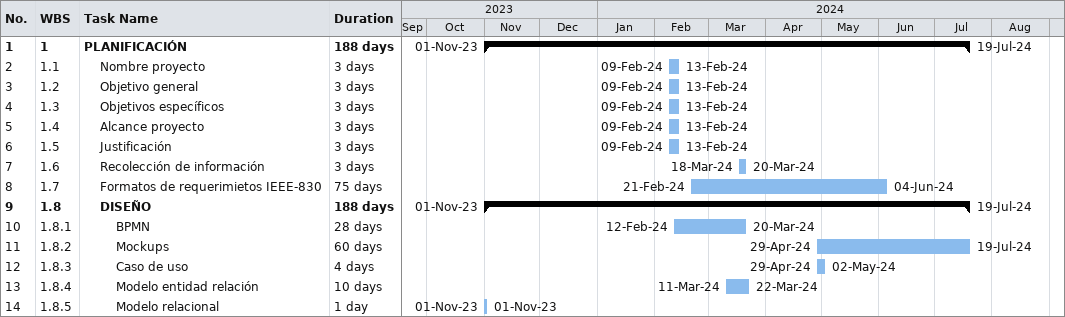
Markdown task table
| ID | WBS | Task | Duration | Start | Finish |
|---|---|---|---|---|---|
| 1 | 1 | **PLANIFICACIÓN** | 188d | 2023-11-01 | 2024-07-19 |
| 2 | 1.1 | Nombre proyecto | 3d | 2024-02-09 | 2024-02-13 |
| 3 | 1.2 | Objetivo general | 3d | 2024-02-09 | 2024-02-13 |
| 4 | 1.3 | Objetivos específicos | 3d | 2024-02-09 | 2024-02-13 |
| 5 | 1.4 | Alcance proyecto | 3d | 2024-02-09 | 2024-02-13 |
| 6 | 1.5 | Justificación | 3d | 2024-02-09 | 2024-02-13 |
| 7 | 1.6 | Recolección de información | 3d | 2024-03-18 | 2024-03-20 |
| 8 | 1.7 | Formatos de requerimietos IEEE-830 | 75d | 2024-02-21 | 2024-06-04 |
| 9 | 1.8 | **DISEÑO** | 188d | 2023-11-01 | 2024-07-19 |
| 10 | 1.8.1 | BPMN | 28d | 2024-02-12 | 2024-03-20 |
| 11 | 1.8.2 | Mockups | 60d | 2024-04-29 | 2024-07-19 |
| 12 | 1.8.3 | Caso de uso | 4d | 2024-04-29 | 2024-05-02 |
| 13 | 1.8.4 | Modelo entidad relación | 10d | 2024-03-11 | 2024-03-22 |
| 14 | 1.8.5 | Modelo relacional | 1d | 2023-11-01 | 2023-11-01 |
